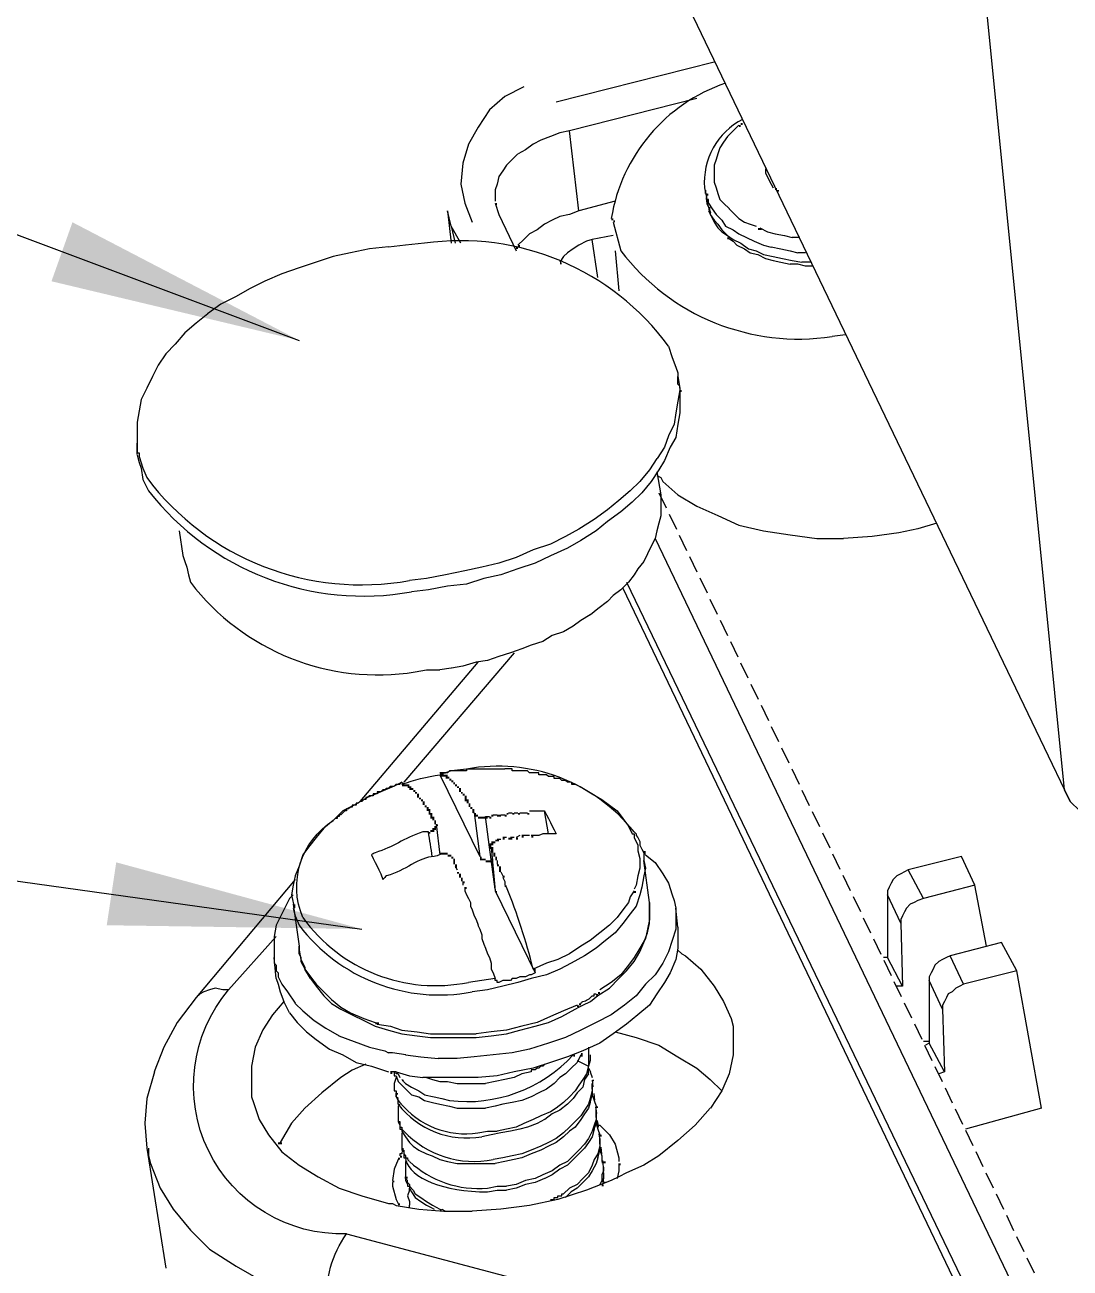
# Model space of a CAD drawing. Header units: millimetres. Extents: x 67 to 592, y -195 to 280.
# Drawn here: x 169.34 to 184.83, y -138.74 to -120.32 of the extents above; entities that cross this region are included whole.
import ezdxf

# ---------------------------------------------------------------- set-up
doc = ezdxf.new("R2010")
doc.units = ezdxf.units.MM
doc.linetypes.add('PDF_IMPORT', pattern=[1, 0.8, -0.2])
doc.layers.add('PDF_图层 1', color=7, linetype='Continuous', true_color=0x231f20)

msp = doc.modelspace()

# ---------------------------------------------------------------- linework, layer by layer
at = {"layer": 'PDF_图层 1', "color": 7, "lineweight": -3}
for points in [[(131.777, -109.393), (173.401, -124.998)], [(174.276, -109.872), (184.745, -131.658)], [(184.745, -131.658), (183.165, -115.799), (183.25, -115.94)], [(179.553, -120.878), (177.211, -121.471)], [(176.731, -121.245), (176.449, -121.386), (176.223, -121.584), (176.054, -121.838), (175.913, -122.092), (175.828, -122.374), (175.8, -122.685), (175.856, -122.966), (175.969, -123.249)], [(179.299, -121.414), (177.408, -121.894)], [(177.55, -123.08), (177.408, -121.894), (177.267, -121.923)], [(179.835, -121.894), (179.75, -121.979)], [(179.92, -121.809), (179.835, -121.894)], [(176.872, -122.092), (176.759, -122.176)], [(176.985, -122.035), (176.872, -122.092)], [(177.126, -121.979), (176.985, -122.035)], [(177.267, -121.922), (177.126, -121.979)], [(179.694, -122.063), (179.637, -122.148)], [(179.75, -121.979), (179.694, -122.063)], [(176.646, -122.233), (176.561, -122.317)], [(176.759, -122.176), (176.647, -122.233)], [(179.609, -122.233), (179.581, -122.317)], [(179.637, -122.148), (179.609, -122.233)], [(176.477, -122.402), (176.421, -122.487)], [(176.561, -122.317), (176.477, -122.402)], [(179.581, -122.317), (179.553, -122.402)], [(179.553, -122.402), (179.553, -122.487)], [(180.315, -122.458), (180.315, -122.515)], [(176.364, -122.571), (176.336, -122.684)], [(176.42, -122.487), (176.364, -122.571)], [(179.553, -122.487), (179.553, -122.571)], [(179.553, -122.571), (179.553, -122.656)], [(180.315, -122.515), (180.371, -122.628)], [(180.371, -122.628), (180.4, -122.684)], [(176.336, -122.684), (176.307, -122.769)], [(176.307, -122.769), (176.307, -122.854)], [(179.412, -122.741), (179.44, -122.882)], [(179.44, -122.825), (179.44, -122.882)], [(179.553, -122.656), (179.581, -122.741)], [(179.581, -122.741), (179.61, -122.825)], [(179.609, -122.825), (179.638, -122.91)], [(180.399, -122.684), (180.428, -122.741)], [(176.307, -122.854), (176.307, -122.938)], [(176.307, -122.966), (176.364, -123.136)], [(178.085, -122.938), (177.549, -123.079)], [(179.469, -122.966), (179.469, -122.91), (179.44, -122.91), (179.44, -122.882), (179.44, -122.938)], [(179.44, -122.938), (179.469, -123.023)], [(179.44, -122.966), (179.469, -123.023)], [(179.468, -122.966), (179.525, -123.051)], [(179.637, -122.91), (179.694, -122.966)], [(179.694, -122.966), (179.779, -123.051)], [(175.658, -123.305), (175.602, -123.079), (175.658, -123.56)], [(176.364, -123.136), (176.618, -123.672)], [(177.549, -123.079), (177.408, -123.136), (177.267, -123.164), (177.154, -123.22), (177.041, -123.277), (176.929, -123.362), (176.815, -123.418), (176.731, -123.503), (176.646, -123.587)], [(179.468, -123.023), (179.497, -123.108)], [(179.468, -123.079), (179.497, -123.136), (179.553, -123.249), (179.61, -123.333), (179.666, -123.39), (179.751, -123.446)], [(179.496, -123.108), (179.496, -123.136)], [(179.496, -123.136), (179.496, -123.136), (179.553, -123.22)], [(179.525, -123.051), (179.581, -123.136)], [(179.581, -123.136), (179.666, -123.22)], [(179.778, -123.051), (179.835, -123.108)], [(179.835, -123.108), (179.92, -123.192)], [(179.92, -123.192), (180.005, -123.249)], [(175.8, -123.559), (175.658, -123.305), (175.715, -123.559)], [(178.057, -123.249), (178.17, -123.672)], [(179.553, -123.22), (179.609, -123.277)], [(179.609, -123.277), (179.666, -123.362)], [(179.666, -123.22), (179.722, -123.305)], [(179.666, -123.362), (179.751, -123.446)], [(179.722, -123.305), (179.835, -123.362)], [(179.835, -123.362), (179.92, -123.418)], [(180.004, -123.249), (180.089, -123.277)], [(180.089, -123.277), (180.174, -123.305)], [(180.23, -123.333), (180.343, -123.39)], [(177.662, -123.531), (177.55, -123.587)], [(177.832, -124.067), (177.747, -123.503), (177.662, -123.531)], [(178.057, -123.446), (177.747, -123.503)], [(179.75, -123.446), (179.835, -123.503)], [(179.75, -123.474), (179.835, -123.531)], [(179.835, -123.503), (179.948, -123.559)], [(179.835, -123.531), (179.891, -123.587)], [(179.92, -123.418), (180.032, -123.474)], [(179.948, -123.559), (180.061, -123.644)], [(180.032, -123.474), (180.145, -123.531)], [(180.145, -123.531), (180.287, -123.587)], [(180.343, -123.39), (180.456, -123.418)], [(180.456, -123.418), (180.597, -123.446)], [(180.597, -123.446), (180.71, -123.475)], [(180.823, -123.474), (180.766, -123.474), (180.71, -123.474)], [(174.163, -123.7), (173.909, -123.757)], [(174.445, -123.644), (174.163, -123.7)], [(174.727, -123.615), (174.445, -123.644)], [(174.981, -123.587), (174.727, -123.616)], [(177.38, -123.7), (177.323, -123.757)], [(177.464, -123.644), (177.38, -123.7)], [(177.549, -123.587), (177.464, -123.644)], [(178.085, -123.672), (178.142, -124.265)], [(179.891, -123.587), (180.004, -123.644)], [(180.004, -123.644), (180.089, -123.7)], [(180.061, -123.644), (180.174, -123.672)], [(180.089, -123.7), (180.202, -123.728)], [(180.174, -123.672), (180.286, -123.728)], [(180.202, -123.728), (180.315, -123.785)], [(180.286, -123.587), (180.399, -123.616)], [(180.286, -123.728), (180.428, -123.757)], [(180.399, -123.615), (180.54, -123.644)], [(180.54, -123.644), (180.682, -123.672)], [(180.682, -123.672), (180.794, -123.7)], [(180.907, -123.7), (180.795, -123.7)], [(173.401, -123.926), (173.147, -124.011)], [(173.655, -123.841), (173.401, -123.926)], [(173.909, -123.757), (173.655, -123.841)], [(177.323, -123.757), (177.267, -123.841)], [(180.315, -123.785), (180.428, -123.813)], [(180.428, -123.757), (180.569, -123.785)], [(180.428, -123.813), (180.54, -123.841)], [(180.54, -123.841), (180.682, -123.87)], [(180.569, -123.785), (180.71, -123.813)], [(180.907, -123.898), (180.794, -123.869), (180.682, -123.869)], [(180.71, -123.813), (180.851, -123.841)], [(180.992, -123.841), (180.851, -123.841)], [(181.02, -123.898), (180.908, -123.898)], [(172.893, -124.123), (172.668, -124.236)], [(173.147, -124.011), (172.893, -124.123)], [(172.667, -124.236), (172.47, -124.349)], [(172.244, -124.462), (172.046, -124.603)], [(172.47, -124.349), (172.244, -124.462)], [(172.047, -124.603), (171.877, -124.744)], [(171.877, -124.744), (171.708, -124.885)], [(171.708, -124.885), (171.566, -125.055)], [(181.5, -124.914), (181.302, -124.942)], [(171.426, -125.196), (171.313, -125.365)], [(171.567, -125.055), (171.425, -125.196)], [(178.875, -125.083), (178.932, -125.252)], [(171.313, -125.365), (171.228, -125.534)], [(178.932, -125.252), (178.988, -125.393)], [(178.988, -125.393), (179.017, -125.478)], [(171.228, -125.534), (171.143, -125.704)], [(179.017, -125.478), (179.017, -125.534)], [(179.017, -125.534), (179.045, -125.704)], [(179.045, -125.704), (179.045, -125.676), (179.017, -125.647), (179.017, -125.534)], [(171.144, -125.704), (171.059, -125.873)], [(179.045, -125.732), (179.017, -125.901)], [(179.045, -125.704), (179.045, -125.817)], [(171.059, -125.873), (171.03, -126.042)], [(179.017, -125.901), (178.988, -126.071)], [(179.045, -125.817), (179.045, -125.902)], [(179.045, -125.902), (179.045, -126.071)], [(171.031, -126.042), (171.002, -126.212)], [(178.988, -126.071), (178.96, -126.24)], [(179.045, -126.071), (179.017, -126.24)], [(171.003, -126.212), (171.003, -126.381)], [(178.96, -126.24), (178.875, -126.41)], [(179.017, -126.24), (178.988, -126.438)], [(171.003, -126.381), (171.003, -126.466)], [(171.003, -126.466), (171.003, -126.522)], [(178.875, -126.41), (178.819, -126.579)], [(178.988, -126.438), (178.904, -126.579)], [(171.003, -126.691), (171.003, -126.522), (171.003, -126.663), (171.031, -126.663), (171.031, -126.691), (171.031, -126.72)], [(171.003, -126.692), (171.031, -126.805)], [(178.819, -126.579), (178.707, -126.748)], [(178.904, -126.579), (178.819, -126.777)], [(171.031, -126.72), (171.087, -126.889)], [(171.031, -126.805), (171.059, -126.89)], [(178.706, -126.748), (178.594, -126.918)], [(178.819, -126.777), (178.734, -126.918)], [(171.059, -126.89), (171.087, -127.059)], [(171.087, -126.89), (171.143, -127.031)], [(171.087, -127.059), (171.172, -127.228)], [(178.593, -126.918), (178.452, -127.087)], [(178.734, -126.918), (178.622, -127.087)], [(178.706, -126.945), (178.763, -127.284)], [(178.706, -127.002), (178.763, -127.03), (178.791, -127.087), (179.017, -127.284), (179.299, -127.453), (179.609, -127.594), (179.92, -127.736), (180.286, -127.82), (180.682, -127.877), (181.077, -127.933), (181.472, -127.933)], [(178.311, -127.228), (178.142, -127.369)], [(178.452, -127.087), (178.311, -127.228)], [(178.621, -127.087), (178.48, -127.256)], [(178.142, -127.369), (177.973, -127.51)], [(178.339, -127.397), (178.17, -127.539)], [(178.48, -127.256), (178.339, -127.397)], [(178.763, -127.285), (178.763, -127.397)], [(178.763, -127.397), (178.763, -127.482)], [(177.972, -127.51), (177.775, -127.651)], [(178.17, -127.539), (177.972, -127.68)], [(178.763, -127.595), (178.734, -127.708)], [(178.763, -127.482), (178.763, -127.595)], [(131.664, -127.764), (174.333, -133.718)], [(177.549, -127.793), (177.352, -127.905)], [(177.775, -127.651), (177.55, -127.793)], [(177.972, -127.68), (177.804, -127.821)], [(178.734, -127.708), (178.706, -127.821)], [(182.572, -127.792), (182.29, -127.848)], [(182.854, -127.707), (182.572, -127.792)], [(171.623, -127.82), (171.679, -128.187)], [(177.352, -127.905), (177.126, -128.018)], [(177.577, -127.962), (177.38, -128.075)], [(177.803, -127.821), (177.578, -127.962)], [(178.678, -127.934), (178.622, -128.047)], [(178.706, -127.821), (178.678, -127.934)], [(178.678, -127.933), (186.805, -144.893)], [(181.895, -127.905), (181.472, -127.933)], [(182.29, -127.848), (181.895, -127.905)], [(176.872, -128.103), (176.618, -128.216)], [(177.126, -128.018), (176.872, -128.103)], [(177.38, -128.075), (177.126, -128.188)], [(178.565, -128.159), (178.509, -128.272)], [(178.621, -128.047), (178.565, -128.159)], [(171.68, -128.187), (171.708, -128.272)], [(171.708, -128.272), (171.736, -128.356)], [(171.736, -128.356), (171.765, -128.469)], [(176.11, -128.357), (175.856, -128.413)], [(176.364, -128.301), (176.11, -128.357)], [(176.618, -128.216), (176.364, -128.301)], [(176.9, -128.301), (176.646, -128.385)], [(177.126, -128.188), (176.901, -128.301)], [(178.509, -128.272), (178.424, -128.385)], [(171.765, -128.469), (171.793, -128.582)], [(175.292, -128.526), (175.038, -128.555)], [(175.574, -128.47), (175.292, -128.526)], [(175.856, -128.413), (175.574, -128.47)], [(176.138, -128.526), (175.884, -128.611)], [(176.392, -128.47), (176.138, -128.526)], [(176.646, -128.385), (176.392, -128.47)], [(178.367, -128.469), (178.283, -128.582)], [(178.424, -128.385), (178.367, -128.469)], [(175.32, -128.696), (175.066, -128.724)], [(175.602, -128.639), (175.32, -128.696)], [(175.884, -128.611), (175.602, -128.639)], [(178.17, -128.695), (178.058, -128.78)], [(178.283, -128.582), (178.17, -128.695)], [(178.198, -128.667), (184.04, -140.858)], [(178.255, -128.582), (184.548, -141.648)], [(177.972, -128.864), (177.831, -128.977)], [(178.057, -128.78), (177.972, -128.864)], [(177.718, -129.062), (177.577, -129.147)], [(177.831, -128.977), (177.719, -129.062)], [(177.464, -129.231), (177.323, -129.316)], [(177.577, -129.147), (177.465, -129.231)], [(177.013, -129.457), (176.844, -129.513)], [(177.154, -129.372), (177.013, -129.457)], [(177.323, -129.316), (177.155, -129.372)], [(176.59, -129.626), (174.953, -131.545)], [(176.533, -129.626), (176.364, -129.683)], [(176.703, -129.57), (176.534, -129.626)], [(176.844, -129.513), (176.703, -129.57)], [(176.053, -129.767), (174.304, -131.827)], [(175.828, -129.824), (175.659, -129.852)], [(176.025, -129.767), (175.828, -129.824)], [(176.195, -129.739), (176.026, -129.767)], [(176.364, -129.683), (176.195, -129.739)], [(175.123, -129.909), (175.292, -129.88), (175.49, -129.88)], [(175.658, -129.852), (175.49, -129.88)], [(175.771, -131.376), (175.63, -131.376), (175.602, -131.404), (175.489, -131.404)], [(175.489, -131.404), (175.574, -131.404)], [(175.658, -131.376), (175.574, -131.404)], [(176.223, -131.348), (176.195, -131.348), (176.054, -131.348), (176.025, -131.348), (175.884, -131.348), (175.884, -131.376), (175.771, -131.376)], [(176.449, -131.348), (176.42, -131.348), (176.251, -131.348), (176.223, -131.348)], [(176.646, -131.376), (176.561, -131.376), (176.561, -131.347), (176.449, -131.347)], [(176.844, -131.404), (176.815, -131.404), (176.788, -131.376), (176.646, -131.376)], [(177.041, -131.432), (176.956, -131.432), (176.956, -131.404), (176.844, -131.404)], [(177.21, -131.489), (177.182, -131.489), (177.182, -131.46), (177.098, -131.46), (177.069, -131.432), (177.042, -131.432)], [(177.436, -131.545), (177.38, -131.545), (177.352, -131.517), (177.295, -131.517), (177.267, -131.489), (177.211, -131.489)], [(174.671, -131.658), (174.642, -131.658), (174.615, -131.686), (174.558, -131.686), (174.558, -131.715), (174.502, -131.715), (174.502, -131.743)], [(174.812, -131.602), (174.614, -131.686)], [(174.671, -131.658), (174.699, -131.63), (174.727, -131.63), (174.756, -131.602), (174.812, -131.602), (174.84, -131.574), (174.896, -131.574), (174.925, -131.545), (174.869, -131.574)], [(174.868, -131.574), (174.812, -131.602)], [(177.437, -131.545), (177.437, -131.574), (177.493, -131.574), (177.606, -131.63)], [(177.606, -131.63), (177.747, -131.715)], [(184.971, -131.969), (184.83, -131.827), (184.745, -131.658), (184.83, -131.827)], [(174.304, -131.828), (174.276, -131.856), (174.248, -131.856), (174.248, -131.884), (174.191, -131.884), (174.191, -131.912), (174.163, -131.912)], [(174.417, -131.771), (174.219, -131.884)], [(174.501, -131.743), (174.445, -131.743), (174.417, -131.771), (174.389, -131.771), (174.389, -131.799), (174.36, -131.799), (174.333, -131.828), (174.304, -131.828)], [(174.614, -131.686), (174.417, -131.771)], [(177.747, -131.715), (177.888, -131.799)], [(177.888, -131.799), (178.001, -131.884)], [(174.163, -131.912), (174.134, -131.94), (174.107, -131.94), (174.107, -131.969), (174.078, -131.969), (174.05, -131.997), (174.022, -132.025), (173.994, -132.025), (173.994, -132.053), (173.965, -132.053), (173.965, -132.081), (173.937, -132.081), (173.909, -132.11)], [(174.05, -131.969), (173.909, -132.11)], [(174.219, -131.884), (174.05, -131.969)], [(175.997, -131.997), (176.082, -132.646)], [(176.279, -132.025), (176.336, -132.025)], [(176.392, -132.025), (176.449, -132.025)], [(176.505, -131.997), (176.561, -131.997)], [(176.59, -131.997), (176.646, -131.997)], [(176.674, -131.997), (176.731, -131.997), (176.787, -131.997)], [(176.815, -131.969), (176.872, -131.969), (176.928, -131.969), (176.985, -131.969), (177.041, -131.969)], [(177.098, -132.307), (177.041, -131.969), (177.07, -132.025)], [(177.069, -132.025), (177.098, -132.081)], [(178.001, -131.884), (178.114, -131.969)], [(178.114, -131.969), (178.199, -132.081)], [(173.768, -132.223), (173.655, -132.364)], [(175.433, -132.166), (175.489, -132.618)], [(176.308, -133.126), (176.223, -132.505), (176.166, -132.053), (176.223, -132.053)], [(177.098, -132.081), (177.126, -132.138)], [(177.126, -132.138), (177.155, -132.194)], [(177.154, -132.194), (177.183, -132.251)], [(178.198, -132.081), (178.283, -132.194)], [(178.283, -132.194), (178.339, -132.307)], [(173.655, -132.364), (173.542, -132.505)], [(176.392, -132.392), (176.336, -132.392)], [(176.477, -132.364), (176.421, -132.364)], [(176.59, -132.364), (176.533, -132.364)], [(176.674, -132.335), (176.618, -132.364)], [(176.815, -132.335), (176.759, -132.335), (176.703, -132.335)], [(177.21, -132.307), (177.155, -132.307), (177.069, -132.307), (177.013, -132.307), (176.957, -132.335), (176.901, -132.335), (176.844, -132.335)], [(177.182, -132.251), (177.211, -132.307)], [(178.339, -132.307), (178.367, -132.307), (178.367, -132.364), (178.424, -132.477)], [(178.367, -132.279), (178.396, -132.307), (178.396, -132.335), (178.424, -132.364), (178.453, -132.42), (178.453, -132.477), (178.48, -132.533), (178.509, -132.589), (178.509, -132.646), (178.509, -132.702)], [(173.542, -132.505), (173.457, -132.618)], [(176.251, -132.505), (176.307, -133.154)], [(178.424, -132.477), (178.424, -132.561)], [(178.424, -132.561), (178.453, -132.674)], [(173.457, -132.618), (173.401, -132.787)], [(174.473, -132.618), (174.502, -132.674), (174.53, -132.731), (174.558, -132.787), (174.586, -132.843), (174.615, -132.9), (174.642, -132.984)], [(176.336, -132.702), (176.336, -132.759)], [(178.452, -132.674), (178.452, -132.815)], [(178.594, -133.323), (178.509, -132.702), (178.537, -132.815)], [(178.537, -132.618), (178.678, -132.731), (178.791, -132.9), (178.876, -133.041), (178.932, -133.21), (178.96, -133.294), (178.988, -133.408)], [(183.419, -133.069), (183.221, -132.646), (182.431, -132.843)], [(173.344, -132.928), (173.316, -133.069)], [(173.401, -132.787), (173.345, -132.928)], [(175.715, -132.787), (175.744, -132.843)], [(176.392, -132.872), (176.421, -132.928)], [(176.42, -132.956), (176.449, -133.013), (176.449, -133.069)], [(178.424, -132.928), (178.396, -133.069)], [(178.452, -132.815), (178.424, -132.928)], [(178.509, -132.928), (178.48, -133.097)], [(178.537, -132.815), (178.509, -132.928)], [(182.262, -132.928), (182.205, -132.985)], [(182.318, -132.9), (182.262, -132.928)], [(182.375, -132.872), (182.318, -132.9)], [(182.657, -133.266), (182.431, -132.843), (182.375, -132.872)], [(173.344, -132.985), (171.877, -134.734)], [(173.316, -133.069), (173.288, -133.21)], [(175.828, -133.013), (175.828, -133.069)], [(175.856, -133.097), (175.856, -133.154)], [(178.396, -133.069), (178.367, -133.126)], [(178.48, -133.097), (178.452, -133.21)], [(182.149, -133.097), (182.121, -133.154)], [(182.177, -133.041), (182.149, -133.097)], [(182.205, -132.985), (182.177, -133.041)], [(183.588, -133.972), (183.419, -133.069), (182.657, -133.267)], [(173.232, -133.323), (173.147, -133.492)], [(173.26, -133.267), (173.231, -133.323)], [(173.316, -133.21), (173.26, -133.267)], [(173.288, -133.21), (173.317, -133.351)], [(175.348, -135.327), (175.574, -135.327), (175.8, -135.327), (176.025, -135.327), (176.251, -135.299), (176.477, -135.27), (176.674, -135.214), (176.9, -135.157), (177.098, -135.101), (177.295, -135.016), (177.493, -134.903), (177.549, -134.875), (177.606, -134.847), (177.719, -134.791), (177.831, -134.705), (178.001, -134.593), (178.142, -134.452), (178.255, -134.339), (178.368, -134.198), (178.452, -134.057), (178.509, -133.916), (178.565, -133.775), (178.593, -133.634), (178.593, -133.464), (178.593, -133.323), (178.593, -133.464)], [(175.856, -133.154), (175.885, -133.21)], [(175.884, -133.21), (175.913, -133.267)], [(175.912, -133.267), (175.941, -133.323)], [(175.941, -133.323), (175.941, -133.38)], [(176.307, -133.154), (176.901, -134.367)], [(178.283, -133.323), (178.198, -133.436)], [(178.311, -133.239), (178.283, -133.323)], [(178.367, -133.154), (178.311, -133.239)], [(178.452, -133.21), (178.396, -133.379)], [(182.121, -133.154), (182.121, -133.21)], [(182.318, -133.633), (182.121, -133.21), (182.121, -134.141)], [(182.657, -133.267), (182.572, -133.295), (182.516, -133.323), (182.459, -133.351), (182.403, -133.408), (182.375, -133.464), (182.347, -133.521), (182.318, -133.577), (182.318, -133.634)], [(173.147, -133.492), (173.062, -133.661)], [(173.316, -133.351), (173.401, -133.972)], [(173.316, -133.408), (173.345, -133.521), (173.401, -133.662)], [(175.941, -133.38), (175.969, -133.436)], [(175.969, -133.436), (175.998, -133.521)], [(179.017, -133.69), (178.988, -133.408), (178.988, -133.464), (178.988, -133.549), (178.988, -133.718), (178.932, -133.888), (178.876, -134.057), (178.791, -134.226), (178.678, -134.396), (178.537, -134.536), (178.396, -134.706), (178.226, -134.847), (178.029, -134.988), (177.803, -135.101), (177.577, -135.214), (177.352, -135.327), (177.098, -135.411), (176.815, -135.496)], [(178.198, -133.436), (178.114, -133.549)], [(178.311, -133.492), (178.199, -133.634)], [(178.396, -133.38), (178.311, -133.492)], [(178.593, -133.464), (178.593, -133.577)], [(173.062, -133.662), (173.034, -133.831)], [(175.997, -133.521), (176.026, -133.577)], [(176.025, -133.577), (176.054, -133.662)], [(176.053, -133.662), (176.082, -133.718)], [(179.017, -133.69), (179.017, -133.775), (179.017, -133.831), (179.017, -134), (178.988, -134.17), (178.904, -134.367), (178.819, -134.508), (178.706, -134.678), (178.594, -134.847), (178.424, -134.988), (178.255, -135.129), (178.057, -135.27), (177.86, -135.411), (177.606, -135.524), (177.38, -135.609), (177.126, -135.694), (176.872, -135.778)], [(178.001, -133.662), (177.86, -133.775)], [(178.114, -133.549), (178.001, -133.662)], [(178.198, -133.634), (178.086, -133.775)], [(178.593, -133.577), (178.565, -133.718)], [(182.318, -133.634), (182.347, -134.564)], [(173.062, -133.831), (172.357, -134.621)], [(173.034, -133.831), (173.034, -134)], [(176.082, -133.718), (176.11, -133.803)], [(176.11, -133.803), (176.11, -133.859)], [(176.11, -133.859), (176.139, -133.944)], [(177.86, -133.775), (177.718, -133.888)], [(178.085, -133.775), (177.944, -133.888)], [(178.537, -133.859), (178.452, -134)], [(178.565, -133.718), (178.537, -133.859)], [(173.034, -134), (173.034, -134.085)], [(173.401, -134.085), (173.401, -134.029), (173.429, -134.17), (173.486, -134.283)], [(176.138, -133.944), (176.167, -134)], [(176.166, -134), (176.195, -134.085)], [(177.577, -133.972), (177.409, -134.085)], [(177.718, -133.888), (177.577, -133.972)], [(177.803, -134), (177.634, -134.113)], [(177.944, -133.888), (177.803, -134)], [(178.452, -134), (178.367, -134.142)], [(179.017, -134.029), (179.073, -134.085)], [(184.04, -134.339), (183.814, -133.916), (183.052, -134.113)], [(173.034, -134.085), (173.034, -134.142)], [(173.063, -134.452), (173.034, -134.142), (173.034, -134.226), (173.063, -134.254), (173.063, -134.339), (173.09, -134.367), (173.09, -134.424)], [(173.401, -134.085), (173.429, -134.142)], [(173.429, -134.142), (173.429, -134.198)], [(173.429, -134.198), (173.458, -134.254)], [(176.195, -134.085), (176.223, -134.142)], [(176.223, -134.142), (176.251, -134.226)], [(176.251, -134.226), (176.251, -134.311)], [(177.069, -134.226), (176.872, -134.311)], [(177.239, -134.17), (177.07, -134.226)], [(177.408, -134.085), (177.239, -134.17)], [(177.436, -134.226), (177.267, -134.311)], [(177.634, -134.113), (177.436, -134.226)], [(178.367, -134.142), (178.283, -134.254)], [(179.073, -134.085), (179.129, -134.113)], [(179.129, -134.113), (179.355, -134.311)], [(182.347, -134.564), (182.121, -134.142), (182.064, -134.142)], [(182.883, -134.198), (182.826, -134.254)], [(182.939, -134.17), (182.883, -134.198)], [(182.996, -134.142), (182.939, -134.17)], [(183.25, -134.536), (183.052, -134.113), (182.996, -134.142)], [(173.091, -134.424), (173.147, -134.537)], [(173.457, -134.254), (173.486, -134.311)], [(173.485, -134.283), (173.485, -134.311)], [(173.485, -134.311), (173.485, -134.311)], [(173.571, -134.452), (173.485, -134.311), (173.571, -134.424), (173.655, -134.536), (173.768, -134.65), (173.881, -134.762), (174.022, -134.875), (174.163, -134.96), (174.36, -135.045), (174.53, -135.101)], [(176.251, -134.311), (176.28, -134.367)], [(176.279, -134.367), (176.308, -134.452)], [(176.9, -134.367), (176.844, -134.395), (176.816, -134.395), (176.759, -134.424), (176.675, -134.424), (176.618, -134.452), (176.561, -134.452), (176.533, -134.48), (176.421, -134.48), (176.364, -134.508), (176.336, -134.508), (176.336, -134.48), (176.307, -134.48), (176.307, -134.452)], [(177.069, -134.396), (176.844, -134.452)], [(176.9, -134.367), (176.9, -134.311), (176.872, -134.311)], [(177.267, -134.311), (177.069, -134.396)], [(178.17, -134.396), (178.029, -134.508)], [(178.283, -134.254), (178.17, -134.396)], [(179.355, -134.311), (179.553, -134.565)], [(182.77, -134.367), (182.742, -134.424)], [(182.742, -134.424), (182.742, -134.48)], [(182.798, -134.311), (182.77, -134.367)], [(182.826, -134.254), (182.798, -134.311)], [(184.407, -136.37), (184.04, -134.339), (183.25, -134.537)], [(172.272, -134.621), (172.159, -134.593), (172.074, -134.621), (171.99, -134.65), (171.934, -134.678), (171.877, -134.734)], [(173.062, -134.452), (173.091, -134.537)], [(173.091, -134.537), (173.119, -134.65)], [(173.147, -134.537), (173.232, -134.65)], [(173.57, -134.452), (173.655, -134.565)], [(173.655, -134.565), (173.768, -134.706)], [(176.11, -134.48), (175.912, -134.508)], [(176.195, -134.621), (175.969, -134.65)], [(176.307, -134.452), (176.11, -134.48)], [(176.42, -134.565), (176.195, -134.621)], [(176.646, -134.508), (176.421, -134.565)], [(176.844, -134.452), (176.646, -134.508)], [(178.029, -134.508), (177.86, -134.621)], [(179.553, -134.565), (179.694, -134.79)], [(182.347, -134.565), (182.262, -134.565)], [(182.939, -134.903), (182.742, -134.48), (182.742, -135.411)], [(183.25, -134.537), (183.193, -134.565), (183.137, -134.593), (183.081, -134.65), (183.024, -134.678), (182.996, -134.734), (182.967, -134.791), (182.939, -134.847), (182.939, -134.903)], [(171.877, -134.734), (171.595, -135.101)], [(173.26, -134.96), (173.175, -134.791), (173.006, -134.988), (172.865, -135.213), (172.752, -135.467), (172.695, -135.75), (172.695, -135.948), (172.695, -136.145)], [(173.119, -134.65), (173.175, -134.791)], [(173.232, -134.65), (173.344, -134.818)], [(173.768, -134.706), (173.881, -134.819)], [(179.694, -134.791), (179.807, -135.045)], [(173.26, -134.96), (173.373, -135.101)], [(173.344, -134.819), (173.457, -134.932)], [(173.457, -134.932), (173.627, -135.073)], [(173.881, -134.819), (174.022, -134.903)], [(174.022, -134.903), (174.191, -134.988)], [(174.191, -134.988), (174.36, -135.073)], [(177.323, -134.932), (177.126, -135.016)], [(177.521, -134.847), (177.323, -134.932)], [(182.939, -134.903), (182.968, -135.834)], [(171.595, -135.101), (171.397, -135.468)], [(173.373, -135.101), (173.514, -135.242)], [(173.627, -135.073), (173.796, -135.186)], [(174.36, -135.073), (174.53, -135.157)], [(174.53, -135.157), (174.728, -135.214)], [(174.558, -135.129), (174.756, -135.157), (174.925, -135.214), (175.151, -135.242), (175.348, -135.27), (175.574, -135.27), (175.8, -135.27), (176.025, -135.27)], [(176.703, -135.157), (176.477, -135.214)], [(176.928, -135.101), (176.703, -135.157)], [(177.126, -135.016), (176.928, -135.101)], [(179.807, -135.045), (179.835, -135.157)], [(179.835, -135.157), (179.835, -135.242)], [(173.514, -135.242), (173.655, -135.355)], [(173.655, -135.355), (173.853, -135.496)], [(173.796, -135.186), (173.994, -135.299)], [(173.993, -135.299), (174.219, -135.383)], [(174.727, -135.214), (174.925, -135.27)], [(174.925, -135.27), (175.15, -135.299)], [(175.15, -135.299), (175.348, -135.327)], [(176.251, -135.242), (176.026, -135.27)], [(176.477, -135.214), (176.251, -135.242)], [(178.085, -135.242), (178.396, -135.327)], [(178.396, -135.327), (178.735, -135.44)], [(179.835, -135.243), (179.835, -135.411)], [(171.398, -135.468), (171.256, -135.834)], [(173.852, -135.496), (174.05, -135.581)], [(174.219, -135.383), (174.445, -135.468)], [(174.445, -135.468), (174.671, -135.524)], [(174.671, -135.524), (174.727, -135.553)], [(176.815, -135.496), (176.561, -135.553), (176.279, -135.581), (175.998, -135.609), (175.744, -135.637), (175.461, -135.637)], [(177.69, -135.468), (177.69, -135.524), (177.69, -135.58), (177.69, -135.609), (177.69, -135.694), (177.69, -135.75)], [(178.734, -135.44), (179.017, -135.609)], [(179.835, -135.412), (179.835, -135.581)], [(182.742, -135.383), (182.657, -135.383)], [(182.967, -135.834), (182.742, -135.411), (182.685, -135.44)], [(174.389, -135.722), (174.191, -135.807), (174.022, -135.919), (173.739, -136.145), (173.485, -136.371), (173.288, -136.596), (173.119, -136.879)], [(174.05, -135.581), (174.248, -135.694)], [(174.248, -135.694), (174.473, -135.75)], [(174.982, -135.581), (174.784, -135.553), (174.728, -135.553)], [(174.981, -135.581), (175.207, -135.609)], [(175.207, -135.609), (175.461, -135.637)], [(177.041, -135.722), (177.013, -135.75), (176.985, -135.75), (176.956, -135.778), (176.929, -135.778), (176.9, -135.806), (176.872, -135.806), (176.844, -135.806), (176.844, -135.835), (176.703, -135.863)], [(177.521, -135.694), (177.436, -135.778)], [(177.577, -135.581), (177.521, -135.694)], [(177.521, -135.665), (177.69, -135.75)], [(177.718, -135.665), (177.69, -135.75)], [(177.718, -135.581), (177.718, -135.665)], [(179.017, -135.609), (179.299, -135.778)], [(179.835, -135.581), (179.778, -135.863)], [(171.257, -135.835), (171.144, -136.23)], [(174.473, -135.75), (174.727, -135.835)], [(174.84, -135.835), (174.812, -135.835), (174.756, -135.835)], [(174.812, -135.835), (174.812, -135.891), (174.84, -135.891)], [(174.869, -135.863), (174.84, -135.863), (174.84, -135.835), (175.038, -135.891)], [(174.84, -135.891), (174.869, -135.976), (174.925, -136.032), (175.009, -136.116), (175.066, -136.173), (175.179, -136.202), (175.263, -136.258), (175.377, -136.286), (175.49, -136.314), (175.631, -136.343), (175.743, -136.371), (175.885, -136.371), (176.026, -136.371), (176.166, -136.371)], [(174.868, -135.863), (174.897, -135.919)], [(175.038, -135.891), (175.235, -135.919)], [(176.872, -135.778), (176.59, -135.835), (176.336, -135.891), (176.054, -135.919), (175.771, -135.919), (175.49, -135.919), (175.236, -135.919)], [(176.703, -135.863), (176.59, -135.919)], [(177.352, -135.863), (177.267, -135.919)], [(177.436, -135.778), (177.352, -135.863)], [(177.662, -135.863), (177.606, -135.948)], [(177.69, -135.863), (177.634, -135.948)], [(177.69, -135.75), (177.662, -135.863)], [(177.69, -135.778), (177.69, -135.75)], [(177.69, -135.863), (177.69, -135.778), (177.719, -135.835)], [(177.718, -135.835), (177.747, -135.919)], [(179.299, -135.778), (179.496, -135.947)], [(179.778, -135.863), (179.666, -136.117)], [(182.967, -135.835), (182.883, -135.863)], [(174.84, -135.919), (174.84, -135.919), (174.812, -136.004), (174.812, -136.088)], [(174.812, -136.089), (174.812, -136.117), (174.84, -136.117), (174.84, -136.145)], [(174.925, -135.948), (174.981, -136.004)], [(174.981, -136.004), (175.066, -136.061)], [(175.066, -136.061), (175.179, -136.117)], [(175.292, -135.919), (175.377, -135.948), (175.49, -135.976), (175.602, -135.976), (175.743, -136.004), (175.885, -136.004), (176.026, -136.004), (176.166, -136.004)], [(176.307, -135.976), (176.166, -136.004)], [(176.449, -135.948), (176.307, -135.976)], [(176.59, -135.919), (176.449, -135.948)], [(177.069, -136.089), (176.957, -136.145)], [(177.182, -136.004), (177.07, -136.089)], [(177.267, -135.919), (177.182, -136.004)], [(177.549, -136.032), (177.493, -136.117)], [(177.606, -136.061), (177.521, -136.145)], [(177.606, -135.948), (177.549, -136.032)], [(177.634, -135.948), (177.606, -136.06)], [(177.747, -136.089), (177.747, -136.004), (177.747, -136.061)], [(177.747, -136.061), (177.747, -136.117)], [(177.747, -136.089), (177.747, -136.173)], [(179.496, -135.948), (179.666, -136.116)], [(171.144, -136.23), (171.115, -136.596)], [(172.696, -136.146), (172.696, -136.202), (172.724, -136.287), (172.808, -136.541), (172.949, -136.766), (173.147, -137.02), (173.401, -137.218), (173.683, -137.387), (173.994, -137.557), (174.332, -137.669), (174.727, -137.782), (174.784, -137.782), (174.84, -137.811), (175.179, -137.867), (175.546, -137.895), (175.969, -137.895)], [(174.868, -136.314), (174.868, -136.258), (174.897, -136.286)], [(175.179, -136.117), (175.264, -136.173)], [(175.263, -136.173), (175.405, -136.202)], [(175.404, -136.202), (175.517, -136.23)], [(175.517, -136.23), (175.63, -136.258)], [(176.703, -136.258), (176.561, -136.286)], [(176.844, -136.202), (176.703, -136.258)], [(176.956, -136.145), (176.844, -136.202)], [(177.408, -136.202), (177.323, -136.286)], [(177.464, -136.23), (177.38, -136.314)], [(177.493, -136.117), (177.408, -136.202)], [(177.521, -136.145), (177.465, -136.23)], [(177.718, -136.23), (177.69, -136.314)], [(177.747, -136.117), (177.718, -136.23)], [(177.718, -136.286), (177.747, -136.173), (177.775, -136.258)], [(177.775, -136.258), (177.804, -136.343)], [(179.666, -136.117), (179.497, -136.371)], [(174.896, -136.314), (174.868, -136.343)], [(174.868, -136.343), (174.868, -136.427), (174.868, -136.512)], [(176.307, -136.343), (176.166, -136.371)], [(176.42, -136.314), (176.308, -136.343)], [(176.561, -136.286), (176.42, -136.314)], [(177.126, -136.427), (176.985, -136.484)], [(177.154, -136.456), (177.042, -136.54)], [(177.21, -136.371), (177.126, -136.427)], [(177.267, -136.399), (177.155, -136.456)], [(177.323, -136.286), (177.211, -136.371)], [(177.38, -136.314), (177.267, -136.399)], [(177.634, -136.399), (177.578, -136.484)], [(177.634, -136.456), (177.578, -136.54)], [(177.69, -136.314), (177.634, -136.399)], [(177.69, -136.371), (177.634, -136.456)], [(177.718, -136.286), (177.69, -136.371)], [(177.803, -136.512), (177.803, -136.399), (177.803, -136.484)], [(179.496, -136.371), (179.271, -136.625)], [(184.407, -136.371), (183.278, -136.681)], [(171.115, -136.597), (171.144, -136.963)], [(174.868, -136.512), (174.868, -136.568), (174.897, -136.568)], [(174.868, -136.568), (174.897, -136.625), (174.897, -136.681)], [(174.896, -136.568), (174.896, -136.653), (174.925, -136.653)], [(176.731, -136.597), (176.618, -136.653)], [(176.872, -136.54), (176.731, -136.597)], [(176.928, -136.597), (176.787, -136.653)], [(176.985, -136.484), (176.872, -136.54)], [(177.041, -136.54), (176.929, -136.597)], [(177.493, -136.568), (177.408, -136.653)], [(177.577, -136.484), (177.493, -136.568)], [(177.577, -136.54), (177.493, -136.653)], [(177.775, -136.625), (177.747, -136.71)], [(177.803, -136.54), (177.775, -136.625)], [(177.775, -136.681), (177.803, -136.597), (177.832, -136.681)], [(177.803, -136.484), (177.803, -136.54)], [(177.803, -136.512), (177.803, -136.597)], [(177.803, -136.597), (177.831, -136.597), (177.831, -136.624), (177.86, -136.624), (177.888, -136.653), (178.001, -136.766)], [(179.271, -136.625), (179.017, -136.851)], [(174.896, -136.681), (174.925, -136.681), (174.925, -136.71)], [(174.925, -136.653), (174.925, -136.681), (174.953, -136.71)], [(174.925, -136.71), (174.981, -136.794), (175.038, -136.878), (175.094, -136.935), (175.179, -136.992), (175.292, -137.048), (175.376, -137.076), (175.489, -137.132), (175.602, -137.161), (175.743, -137.189), (175.884, -137.189), (176.026, -137.189), (176.167, -137.189), (176.307, -137.189)], [(174.925, -136.738), (174.925, -136.766)], [(174.925, -136.766), (174.925, -136.822), (174.925, -136.907)], [(176.053, -136.738), (176.195, -136.71), (176.336, -136.71)], [(176.251, -136.766), (176.11, -136.794)], [(176.392, -136.738), (176.251, -136.766)], [(176.477, -136.681), (176.336, -136.71)], [(176.533, -136.71), (176.392, -136.738)], [(176.618, -136.653), (176.477, -136.681)], [(176.674, -136.681), (176.533, -136.71)], [(176.787, -136.653), (176.675, -136.681)], [(177.21, -136.822), (177.098, -136.879)], [(177.323, -136.738), (177.211, -136.822)], [(177.323, -136.794), (177.211, -136.879)], [(177.408, -136.653), (177.323, -136.738)], [(177.408, -136.71), (177.323, -136.794)], [(177.493, -136.653), (177.408, -136.71)], [(177.69, -136.822), (177.634, -136.907)], [(177.747, -136.71), (177.69, -136.822)], [(177.747, -136.794), (177.69, -136.879)], [(177.775, -136.681), (177.747, -136.794)], [(177.831, -136.681), (177.86, -136.766)], [(177.86, -136.907), (177.86, -136.822), (177.86, -136.879)], [(178.001, -136.766), (178.086, -136.907)], [(171.144, -136.964), (171.426, -138.741)], [(171.172, -136.964), (171.172, -137.076), (171.2, -137.189), (171.341, -137.556), (171.538, -137.867), (171.792, -138.177), (172.075, -138.459), (172.47, -138.713), (172.865, -138.939), (173.317, -139.108), (173.825, -139.278)], [(174.925, -136.907), (174.925, -136.964)], [(174.925, -136.964), (174.925, -136.992), (174.953, -136.992), (174.953, -137.048), (174.981, -137.076)], [(176.844, -136.992), (176.703, -137.048)], [(176.985, -136.935), (176.844, -136.992)], [(176.985, -136.992), (176.844, -137.048)], [(177.098, -136.879), (176.985, -136.935)], [(177.098, -136.935), (176.985, -136.992)], [(177.21, -136.879), (177.098, -136.935)], [(177.549, -136.992), (177.464, -137.076)], [(177.634, -136.907), (177.549, -136.992)], [(177.634, -136.964), (177.549, -137.048)], [(177.69, -136.879), (177.634, -136.964)], [(177.86, -136.935), (177.831, -137.048)], [(177.831, -137.105), (177.86, -136.992), (177.888, -137.076)], [(177.86, -136.879), (177.86, -136.935)], [(177.86, -136.907), (177.86, -136.992)], [(178.085, -136.907), (178.142, -137.105)], [(179.017, -136.851), (178.734, -137.076)], [(174.868, -137.133), (174.812, -137.274), (174.784, -137.443)], [(174.925, -137.02), (174.925, -137.048), (174.896, -137.048), (174.896, -137.076)], [(174.953, -137.02), (174.953, -137.076)], [(174.953, -137.076), (174.953, -137.105), (174.982, -137.105), (174.982, -137.133)], [(174.981, -137.076), (174.981, -137.105), (175.01, -137.105), (175.01, -137.133)], [(174.981, -137.161), (174.981, -137.161), (174.981, -137.246)], [(176.42, -137.105), (176.279, -137.133)], [(176.449, -137.161), (176.307, -137.189)], [(176.561, -137.076), (176.42, -137.105)], [(176.59, -137.133), (176.449, -137.161)], [(176.703, -137.048), (176.561, -137.076)], [(176.703, -137.105), (176.59, -137.133)], [(176.844, -137.048), (176.703, -137.105)], [(177.38, -137.161), (177.267, -137.218)], [(177.464, -137.076), (177.38, -137.161)], [(177.464, -137.133), (177.38, -137.218)], [(177.549, -137.048), (177.464, -137.133)], [(177.775, -137.133), (177.747, -137.218)], [(177.803, -137.189), (177.747, -137.302)], [(177.831, -137.048), (177.775, -137.133)], [(177.831, -137.105), (177.803, -137.189)], [(177.888, -137.076), (177.888, -137.161)], [(178.142, -137.105), (178.142, -137.161)], [(178.142, -137.189), (178.142, -137.302)], [(178.734, -137.076), (178.509, -137.218)], [(174.981, -137.246), (174.981, -137.33)], [(174.981, -137.33), (174.981, -137.387)], [(177.013, -137.359), (176.901, -137.415)], [(177.154, -137.302), (177.013, -137.359)], [(177.154, -137.359), (177.042, -137.415)], [(177.267, -137.218), (177.155, -137.302)], [(177.267, -137.274), (177.155, -137.359)], [(177.38, -137.218), (177.267, -137.274)], [(177.69, -137.33), (177.606, -137.415)], [(177.747, -137.218), (177.69, -137.33)], [(177.747, -137.302), (177.69, -137.387)], [(177.916, -137.302), (177.888, -137.359)], [(177.888, -137.359), (177.888, -137.443)], [(177.916, -137.33), (177.916, -137.246), (177.916, -137.302)], [(177.916, -137.33), (177.916, -137.415)], [(178.142, -137.302), (178.114, -137.415)], [(178.255, -137.33), (178.142, -137.387)], [(178.509, -137.218), (178.255, -137.33)], [(174.784, -137.472), (174.784, -137.528)], [(174.784, -137.528), (174.84, -137.725)], [(175.038, -137.5), (175.01, -137.472), (175.01, -137.443), (174.981, -137.415), (174.981, -137.387), (174.981, -137.443), (175.01, -137.5)], [(175.009, -137.5), (175.009, -137.528), (175.038, -137.528), (175.038, -137.556)], [(175.038, -137.5), (175.038, -137.528)], [(175.038, -137.528), (175.094, -137.584), (175.123, -137.641), (175.207, -137.697), (175.292, -137.753), (175.377, -137.81), (175.489, -137.867)], [(175.038, -137.584), (175.038, -137.556), (175.066, -137.613), (175.123, -137.697), (175.207, -137.754), (175.292, -137.81), (175.348, -137.838), (175.404, -137.867)], [(176.195, -137.556), (176.336, -137.528), (176.477, -137.528)], [(176.618, -137.5), (176.477, -137.528)], [(176.618, -137.556), (176.477, -137.584)], [(176.759, -137.443), (176.618, -137.5)], [(176.759, -137.5), (176.618, -137.556)], [(176.9, -137.415), (176.759, -137.443)], [(176.9, -137.472), (176.759, -137.5)], [(177.041, -137.415), (176.9, -137.472)], [(177.408, -137.556), (177.323, -137.641)], [(177.521, -137.5), (177.409, -137.556)], [(177.521, -137.556), (177.436, -137.613)], [(177.606, -137.415), (177.521, -137.5)], [(177.606, -137.472), (177.521, -137.556)], [(177.69, -137.387), (177.606, -137.472)], [(178.029, -137.443), (177.662, -137.584)], [(177.888, -137.443), (177.86, -137.5)], [(177.916, -137.415), (177.888, -137.472)], [(177.944, -137.472), (177.916, -137.472), (177.916, -137.415)], [(178.142, -137.387), (178.029, -137.443)], [(174.84, -137.726), (174.869, -137.782)], [(175.038, -137.584), (175.009, -137.669), (175.038, -137.753)], [(176.195, -137.613), (176.336, -137.584), (176.477, -137.584)], [(177.239, -137.726), (176.816, -137.811)], [(177.126, -137.725), (177.182, -137.725), (177.182, -137.697), (177.239, -137.697), (177.239, -137.669), (177.295, -137.669), (177.295, -137.64), (177.323, -137.64)], [(177.662, -137.584), (177.239, -137.725)], [(177.436, -137.613), (177.352, -137.697)], [(175.038, -137.754), (175.038, -137.81)], [(175.038, -137.838), (175.038, -137.81), (175.038, -137.81)], [(175.517, -137.867), (175.574, -137.895)], [(176.392, -137.867), (175.969, -137.895)], [(176.815, -137.811), (176.393, -137.867)]]:
    msp.add_lwpolyline(points, dxfattribs=at)
for points in [[(178.876, -125.083, 0.275906), (175.263, -123.559), (174.981, -123.587)], [(178.367, -132.279, 0.276889), (175.884, -131.348), (175.659, -131.376)], [(174.925, -131.574, -0.048223), (175.489, -131.432), (176.082, -132.646)], [(173.457, -133.549, -0.365479), (173.909, -132.11), (173.768, -132.223)], [(174.107, -138.233, -0.650713), (172.357, -134.621), (172.272, -134.621)], [(173.824, -139.278, -0.18697), (174.107, -138.233), (184.012, -140.858)]]:
    msp.add_lwpolyline(points, format="xyb", dxfattribs=at)
at = {"layer": 'PDF_图层 1', "color": 7, "linetype": 'PDF_IMPORT', "lineweight": -3, "ltscale": 0.311609}
msp.add_lwpolyline([(178.734, -127.256), (187.454, -145.373)], dxfattribs=at)
at = {"layer": 'PDF_图层 1', "color": 7, "lineweight": -3}
for points in [[(173.401, -134.029), (173.401, -133.972)], [(174.869, -136.258), (174.869, -136.23), (174.84, -136.202), (174.84, -136.145), (174.84, -136.202)]]:
    msp.add_lwpolyline(points, close=True, dxfattribs=at)
at = {"layer": 'PDF_图层 1', "color": 7, "linetype": 'PDF_IMPORT', "lineweight": -3, "ltscale": 0.0025}
msp.add_lwpolyline([(177.916, -137.246), (177.747, -135.948)], dxfattribs=at)
at = {"layer": 'PDF_图层 1', "color": 7, "lineweight": -3}
for centre, radius, start, end in [((180.544, -123.601), 2.548, 108.8067, 170.7773), ((180.456, -122.656), 1.048, 117.2553, 184.6355), ((180.806, -121.668), 3.311, 217.2436, 278.6206), ((174.32, -124.651), 3.969, 216.8396, 280.4192), ((174.356, -124.754), 4.032, 217.8414, 280.1393), ((174.568, -126.456), 3.497, 217.4494, 279.1153), ((167.86, -136.574), 9.292, 14.0966, 21.9719), ((175.484, -132.079), 2.616, 217.2222, 280.6845), ((175.427, -132.131), 2.426, 215.7514, 281.557), ((175.888, -134.133), 2.141, 263.1033, 317.4377), ((175.89, -135.518), 1.295, 217.9261, 279.7867), ((175.867, -135.506), 1.245, 218.7684, 278.5957), ((175.996, -135.729), 1.432, 223.2306, 281.4054), ((176.06, -136.061), 1.501, 227.1197, 275.1739)]:
    msp.add_arc(centre, radius, start, end, dxfattribs=at)
msp.add_ellipse((176.586, -136.9), major_axis=(1.612, 0.193), ratio=0.425598, start_param=3.19912, end_param=4.416509, dxfattribs=at)
for points, knots in [([(175.376, -132.646), (175.358, -132.523), (175.339, -132.401), (175.32, -132.279), (175.292, -132.279), (175.264, -132.279), (175.235, -132.279), (174.94, -132.381), (174.807, -132.5), (174.53, -132.589), (174.511, -132.599), (174.492, -132.608), (174.473, -132.618)], [0, 0, 0, 0, 1, 1, 1, 2, 2, 2, 3, 3, 3, 4, 4, 4, 4]), ([(175.489, -132.618), (175.461, -132.627), (175.433, -132.637), (175.404, -132.646), (175.172, -132.648), (174.979, -132.86), (174.699, -132.928), (174.68, -132.947), (174.661, -132.965), (174.642, -132.984)], [0, 0, 0, 0, 1, 1, 1, 2, 2, 2, 3, 3, 3, 3]), ([(177.577, -134.819), (177.587, -134.809), (177.597, -134.8), (177.606, -134.79), (177.659, -134.782), (177.708, -134.75), (177.747, -134.706), (177.756, -134.706), (177.766, -134.706), (177.775, -134.706), (177.775, -134.696), (177.775, -134.687), (177.775, -134.678), (177.784, -134.678), (177.794, -134.678), (177.803, -134.678)], [0, 0, 0, 0, 1, 1, 1, 2, 2, 2, 3, 3, 3, 4, 4, 4, 5, 5, 5, 5])]:
    msp.add_open_spline(points, degree=3, knots=knots, dxfattribs=at)
at = {"layer": 'PDF_图层 1', "color": 7, "lineweight": -3, "transparency": 33554559}
for points in [[(179.92, -121.809), (179.92, -121.838), (179.948, -121.809), (179.948, -121.838)], [(179.948, -121.781), (179.948, -121.809), (179.977, -121.781), (179.977, -121.809)], [(179.412, -122.769), (179.412, -122.825), (179.44, -122.769), (179.44, -122.825)], [(179.44, -122.825), (179.44, -122.854), (179.469, -122.825), (179.469, -122.854)], [(180.456, -122.741), (180.456, -122.769), (180.484, -122.741), (180.484, -122.769)], [(180.484, -122.769), (180.484, -122.798), (180.513, -122.769), (180.513, -122.798)], [(176.308, -122.966), (176.308, -122.995), (176.336, -122.966), (176.336, -122.995)], [(176.308, -122.966), (176.308, -122.995), (176.336, -122.966), (176.336, -122.995)], [(179.44, -122.91), (179.44, -122.966), (179.469, -122.91), (179.469, -122.966)], [(179.44, -122.938), (179.44, -122.966), (179.469, -122.938), (179.469, -122.966)], [(178.029, -123.192), (178.029, -123.22), (178.058, -123.192), (178.058, -123.22)], [(179.468, -123.023), (179.468, -123.079), (179.496, -123.023), (179.496, -123.079)], [(178.057, -123.22), (178.057, -123.249), (178.085, -123.22), (178.085, -123.249)], [(180.202, -123.333), (180.202, -123.362), (180.258, -123.333), (180.258, -123.362)], [(179.75, -123.474), (179.75, -123.503), (179.779, -123.474), (179.779, -123.503)], [(179.75, -123.474), (179.75, -123.503), (179.779, -123.474), (179.779, -123.503)], [(176.618, -123.616), (176.618, -123.644), (176.647, -123.616), (176.647, -123.644)], [(176.646, -123.587), (176.646, -123.616), (176.674, -123.587), (176.674, -123.616)], [(177.267, -123.841), (177.267, -123.87), (177.296, -123.841), (177.296, -123.87)], [(177.267, -123.841), (177.267, -123.87), (177.296, -123.841), (177.296, -123.87)], [(179.045, -125.732), (179.045, -125.761), (179.073, -125.732), (179.073, -125.761)], [(179.045, -125.732), (179.045, -125.761), (179.073, -125.732), (179.073, -125.761)], [(175.489, -131.404), (175.489, -131.432), (175.517, -131.404), (175.517, -131.432)], [(175.489, -131.404), (175.489, -131.461), (175.517, -131.404), (175.517, -131.461)], [(175.489, -131.404), (175.489, -131.432), (175.517, -131.404), (175.517, -131.432)], [(175.489, -131.404), (175.489, -131.432), (175.517, -131.404), (175.517, -131.432)], [(175.489, -131.404), (175.489, -131.432), (175.545, -131.404), (175.545, -131.432)], [(175.517, -131.432), (175.517, -131.461), (175.574, -131.432), (175.574, -131.461)], [(175.546, -131.432), (175.546, -131.461), (175.602, -131.432), (175.602, -131.461)], [(175.574, -131.461), (175.574, -131.489), (175.63, -131.461), (175.63, -131.489)], [(175.63, -131.489), (175.63, -131.518), (175.659, -131.489), (175.659, -131.518)], [(175.63, -131.489), (175.63, -131.518), (175.659, -131.489), (175.659, -131.518)], [(174.925, -131.545), (174.925, -131.573), (174.953, -131.545), (174.953, -131.573)], [(174.925, -131.545), (174.925, -131.573), (174.953, -131.545), (174.953, -131.573)], [(174.925, -131.573), (174.925, -131.602), (174.981, -131.573), (174.981, -131.602)], [(174.953, -131.573), (174.953, -131.602), (175.038, -131.573), (175.038, -131.602)], [(174.953, -131.573), (174.953, -131.602), (174.982, -131.573), (174.982, -131.602)], [(175.01, -131.602), (175.01, -131.63), (175.066, -131.602), (175.066, -131.63)], [(175.038, -131.63), (175.038, -131.659), (175.094, -131.63), (175.094, -131.659)], [(175.094, -131.658), (175.094, -131.686), (175.123, -131.658), (175.123, -131.686)], [(175.094, -131.658), (175.094, -131.686), (175.123, -131.658), (175.123, -131.686)], [(175.659, -131.517), (175.659, -131.545), (175.687, -131.517), (175.687, -131.545)], [(175.659, -131.517), (175.659, -131.545), (175.687, -131.517), (175.687, -131.545)], [(175.687, -131.545), (175.687, -131.573), (175.715, -131.545), (175.715, -131.573)], [(175.715, -131.573), (175.715, -131.602), (175.744, -131.573), (175.744, -131.602)], [(175.715, -131.573), (175.715, -131.602), (175.744, -131.573), (175.744, -131.602)], [(175.743, -131.602), (175.743, -131.63), (175.771, -131.602), (175.771, -131.63)], [(175.771, -131.63), (175.771, -131.686), (175.8, -131.63), (175.8, -131.686)], [(175.122, -131.686), (175.122, -131.715), (175.151, -131.686), (175.151, -131.715)], [(175.151, -131.715), (175.151, -131.771), (175.179, -131.715), (175.179, -131.771)], [(175.179, -131.771), (175.179, -131.799), (175.207, -131.771), (175.207, -131.799)], [(175.179, -131.771), (175.179, -131.799), (175.207, -131.771), (175.207, -131.799)], [(175.207, -131.799), (175.207, -131.828), (175.236, -131.799), (175.236, -131.828)], [(175.235, -131.827), (175.235, -131.883), (175.264, -131.827), (175.264, -131.883)], [(175.8, -131.686), (175.8, -131.715), (175.828, -131.686), (175.828, -131.715)], [(175.828, -131.715), (175.828, -131.743), (175.856, -131.715), (175.856, -131.743)], [(175.828, -131.715), (175.828, -131.743), (175.856, -131.715), (175.856, -131.743)], [(175.856, -131.743), (175.856, -131.828), (175.885, -131.743), (175.885, -131.828)], [(175.884, -131.799), (175.884, -131.856), (175.913, -131.799), (175.913, -131.856)], [(175.913, -131.856), (175.913, -131.884), (175.941, -131.856), (175.941, -131.884)], [(175.913, -131.856), (175.913, -131.912), (175.941, -131.856), (175.941, -131.912)], [(175.264, -131.884), (175.264, -131.913), (175.292, -131.884), (175.292, -131.913)], [(175.264, -131.884), (175.264, -131.913), (175.292, -131.884), (175.292, -131.913)], [(175.292, -131.912), (175.292, -131.969), (175.32, -131.912), (175.32, -131.969)], [(175.32, -131.94), (175.32, -132.025), (175.348, -131.94), (175.348, -132.025)], [(175.348, -131.997), (175.348, -132.082), (175.377, -131.997), (175.377, -132.082)], [(175.941, -131.912), (175.941, -131.94), (175.969, -131.912), (175.969, -131.94)], [(175.941, -131.912), (175.941, -131.94), (175.969, -131.912), (175.969, -131.94)], [(175.969, -131.94), (175.969, -131.997), (175.998, -131.94), (175.998, -131.997)], [(175.969, -131.969), (175.969, -131.997), (175.998, -131.969), (175.998, -131.997)], [(175.997, -131.997), (175.997, -132.025), (176.025, -131.997), (176.025, -132.025)], [(175.997, -131.997), (175.997, -132.053), (176.025, -131.997), (176.025, -132.053)], [(176.025, -132.025), (176.025, -132.053), (176.054, -132.025), (176.054, -132.053)], [(176.025, -132.025), (176.025, -132.053), (176.054, -132.025), (176.054, -132.053)], [(176.251, -132.025), (176.251, -132.053), (176.28, -132.025), (176.28, -132.053)], [(176.336, -132.025), (176.336, -132.053), (176.392, -132.025), (176.392, -132.053)], [(176.449, -132.025), (176.449, -132.053), (176.477, -132.025), (176.477, -132.053)], [(176.477, -131.997), (176.477, -132.025), (176.505, -131.997), (176.505, -132.025)], [(176.562, -131.997), (176.562, -132.025), (176.59, -131.997), (176.59, -132.025)], [(176.646, -131.997), (176.646, -132.025), (176.674, -131.997), (176.674, -132.025)], [(176.787, -131.997), (176.787, -132.025), (176.816, -131.997), (176.816, -132.025)], [(175.376, -132.053), (175.376, -132.11), (175.405, -132.053), (175.405, -132.11)], [(175.376, -132.223), (175.376, -132.251), (175.433, -132.223), (175.433, -132.251)], [(175.405, -132.11), (175.405, -132.166), (175.433, -132.11), (175.433, -132.166)], [(175.405, -132.138), (175.405, -132.167), (175.433, -132.138), (175.433, -132.167)], [(175.405, -132.194), (175.405, -132.251), (175.433, -132.194), (175.433, -132.251)], [(175.405, -132.194), (175.405, -132.223), (175.433, -132.194), (175.433, -132.223)], [(175.433, -132.166), (175.433, -132.194), (175.461, -132.166), (175.461, -132.194)], [(175.433, -132.166), (175.433, -132.194), (175.461, -132.166), (175.461, -132.194)], [(175.433, -132.166), (175.433, -132.194), (175.461, -132.166), (175.461, -132.194)], [(175.433, -132.166), (175.433, -132.194), (175.461, -132.166), (175.461, -132.194)], [(176.054, -132.053), (176.054, -132.082), (176.082, -132.053), (176.082, -132.082)], [(176.054, -132.053), (176.054, -132.082), (176.139, -132.053), (176.139, -132.082)], [(176.11, -132.053), (176.11, -132.082), (176.195, -132.053), (176.195, -132.082)], [(176.223, -132.053), (176.223, -132.082), (176.251, -132.053), (176.251, -132.082)], [(175.32, -132.279), (175.32, -132.307), (175.348, -132.279), (175.348, -132.307)], [(175.348, -132.251), (175.348, -132.279), (175.377, -132.251), (175.377, -132.279)], [(175.348, -132.251), (175.348, -132.279), (175.405, -132.251), (175.405, -132.279)], [(176.308, -132.392), (176.308, -132.421), (176.364, -132.392), (176.364, -132.421)], [(176.308, -132.392), (176.308, -132.421), (176.336, -132.392), (176.336, -132.421)], [(176.421, -132.364), (176.421, -132.392), (176.449, -132.364), (176.449, -132.392)], [(176.505, -132.364), (176.505, -132.392), (176.562, -132.364), (176.562, -132.392)], [(176.618, -132.364), (176.618, -132.392), (176.647, -132.364), (176.647, -132.392)], [(176.703, -132.335), (176.703, -132.364), (176.731, -132.335), (176.731, -132.364)], [(176.844, -132.335), (176.844, -132.364), (176.872, -132.335), (176.872, -132.364)], [(175.489, -132.589), (175.489, -132.618), (175.574, -132.589), (175.574, -132.618)], [(175.546, -132.589), (175.546, -132.618), (175.602, -132.589), (175.602, -132.618)], [(176.223, -132.448), (176.223, -132.477), (176.279, -132.448), (176.279, -132.477)], [(176.223, -132.476), (176.223, -132.505), (176.251, -132.476), (176.251, -132.505)], [(176.223, -132.476), (176.223, -132.505), (176.251, -132.476), (176.251, -132.505)], [(176.223, -132.476), (176.223, -132.505), (176.251, -132.476), (176.251, -132.505)], [(176.223, -132.505), (176.223, -132.533), (176.251, -132.505), (176.251, -132.533)], [(176.251, -132.42), (176.251, -132.448), (176.308, -132.42), (176.308, -132.448)], [(176.251, -132.448), (176.251, -132.477), (176.28, -132.448), (176.28, -132.477)], [(176.251, -132.505), (176.251, -132.589), (176.28, -132.505), (176.28, -132.589)], [(176.279, -132.42), (176.279, -132.448), (176.308, -132.42), (176.308, -132.448)], [(176.279, -132.589), (176.279, -132.646), (176.308, -132.589), (176.308, -132.646)], [(178.509, -132.561), (178.509, -132.618), (178.537, -132.561), (178.537, -132.618)], [(175.602, -132.618), (175.602, -132.646), (175.659, -132.618), (175.659, -132.646)], [(175.602, -132.618), (175.602, -132.646), (175.631, -132.618), (175.631, -132.646)], [(175.63, -132.618), (175.63, -132.646), (175.659, -132.618), (175.659, -132.646)], [(175.659, -132.646), (175.659, -132.675), (175.687, -132.646), (175.687, -132.675)], [(175.659, -132.646), (175.659, -132.675), (175.687, -132.646), (175.687, -132.675)], [(175.659, -132.646), (175.659, -132.675), (175.687, -132.646), (175.687, -132.675)], [(175.687, -132.674), (175.687, -132.759), (175.715, -132.674), (175.715, -132.759)], [(175.715, -132.759), (175.715, -132.815), (175.744, -132.759), (175.744, -132.815)], [(176.082, -132.646), (176.082, -132.675), (176.11, -132.646), (176.11, -132.675)], [(176.082, -132.674), (176.082, -132.702), (176.138, -132.674), (176.138, -132.702)], [(176.11, -132.674), (176.11, -132.702), (176.167, -132.674), (176.167, -132.702)], [(176.167, -132.702), (176.167, -132.731), (176.251, -132.702), (176.251, -132.731)], [(176.223, -132.702), (176.223, -132.731), (176.251, -132.702), (176.251, -132.731)], [(176.251, -132.674), (176.251, -132.702), (176.28, -132.674), (176.28, -132.702)], [(176.308, -132.646), (176.308, -132.702), (176.336, -132.646), (176.336, -132.702)], [(176.336, -132.759), (176.336, -132.787), (176.364, -132.759), (176.364, -132.787)], [(175.743, -132.872), (175.743, -132.9), (175.771, -132.872), (175.771, -132.9)], [(175.771, -132.9), (175.771, -132.956), (175.8, -132.9), (175.8, -132.956)], [(175.8, -132.956), (175.8, -133.013), (175.828, -132.956), (175.828, -133.013)], [(176.364, -132.787), (176.364, -132.872), (176.393, -132.787), (176.393, -132.872)], [(176.421, -132.928), (176.421, -132.956), (176.449, -132.928), (176.449, -132.956)], [(175.828, -133.013), (175.828, -133.041), (175.856, -133.013), (175.856, -133.041)], [(175.856, -133.097), (175.856, -133.126), (175.885, -133.097), (175.885, -133.126)], [(176.449, -133.069), (176.449, -133.097), (176.477, -133.069), (176.477, -133.097)], [(176.308, -133.154), (176.308, -133.182), (176.336, -133.154), (176.336, -133.182)], [(178.368, -133.154), (178.368, -133.182), (178.396, -133.154), (178.396, -133.182)], [(173.316, -133.351), (173.316, -133.408), (173.345, -133.351), (173.345, -133.408)], [(177.803, -134.678), (177.803, -134.706), (177.831, -134.678), (177.831, -134.706)], [(177.831, -134.649), (177.831, -134.678), (177.86, -134.649), (177.86, -134.678)], [(177.521, -134.847), (177.521, -134.875), (177.55, -134.847), (177.55, -134.875)], [(177.549, -134.819), (177.549, -134.847), (177.578, -134.819), (177.578, -134.847)], [(174.53, -135.101), (174.53, -135.129), (174.586, -135.101), (174.586, -135.129)], [(177.465, -135.581), (177.465, -135.609), (177.493, -135.581), (177.493, -135.609)], [(177.465, -135.581), (177.465, -135.609), (177.493, -135.581), (177.493, -135.609)], [(177.578, -135.552), (177.578, -135.608), (177.606, -135.552), (177.606, -135.608)], [(174.756, -135.835), (174.756, -135.863), (174.784, -135.835), (174.784, -135.863)], [(174.925, -135.948), (174.925, -135.976), (174.953, -135.948), (174.953, -135.976)], [(177.747, -135.948), (177.747, -135.976), (177.775, -135.948), (177.775, -135.976)], [(177.747, -135.948), (177.747, -135.976), (177.775, -135.948), (177.775, -135.976)], [(174.84, -136.145), (174.84, -136.173), (174.869, -136.145), (174.869, -136.173)], [(174.84, -136.145), (174.84, -136.173), (174.869, -136.145), (174.869, -136.173)], [(177.803, -136.343), (177.803, -136.371), (177.831, -136.343), (177.831, -136.371)], [(177.803, -136.343), (177.803, -136.371), (177.831, -136.343), (177.831, -136.371)], [(174.868, -136.568), (174.868, -136.597), (174.897, -136.568), (174.897, -136.597)], [(174.868, -136.568), (174.868, -136.597), (174.897, -136.568), (174.897, -136.597)], [(177.86, -136.766), (177.86, -136.794), (177.888, -136.766), (177.888, -136.794)], [(177.86, -136.766), (177.86, -136.794), (177.888, -136.766), (177.888, -136.794)], [(173.091, -136.879), (173.091, -136.907), (173.147, -136.879), (173.147, -136.907)], [(174.925, -136.963), (174.925, -136.992), (174.953, -136.963), (174.953, -136.992)], [(174.925, -136.963), (174.925, -137.019), (174.953, -136.963), (174.953, -137.019)], [(174.868, -137.105), (174.868, -137.133), (174.897, -137.105), (174.897, -137.133)], [(174.897, -137.076), (174.897, -137.105), (174.925, -137.076), (174.925, -137.105)], [(175.01, -137.133), (175.01, -137.161), (175.038, -137.133), (175.038, -137.161)], [(177.888, -137.161), (177.888, -137.189), (177.944, -137.161), (177.944, -137.189)], [(178.142, -137.189), (178.142, -137.217), (178.17, -137.189), (178.17, -137.217)], [(174.784, -137.443), (174.784, -137.472), (174.812, -137.443), (174.812, -137.472)], [(174.981, -137.387), (174.981, -137.415), (175.01, -137.387), (175.01, -137.415)], [(174.981, -137.387), (174.981, -137.415), (175.01, -137.387), (175.01, -137.415)], [(177.888, -137.5), (177.888, -137.528), (177.916, -137.5), (177.916, -137.528)], [(174.868, -137.782), (174.868, -137.81), (174.897, -137.782), (174.897, -137.81)], [(175.489, -137.866), (175.489, -137.895), (175.517, -137.866), (175.517, -137.895)]]:
    msp.add_solid(points, dxfattribs=at)
at = {"layer": 'PDF_图层 1', "color": 7, "transparency": 33554559}
for points in [[(173.401, -124.998), (169.732, -124.123), (170.043, -123.249)], [(174.332, -133.718), (170.551, -133.662), (170.692, -132.73)]]:
    msp.add_solid(points, dxfattribs=at)

doc.saveas('drawing.dxf')
